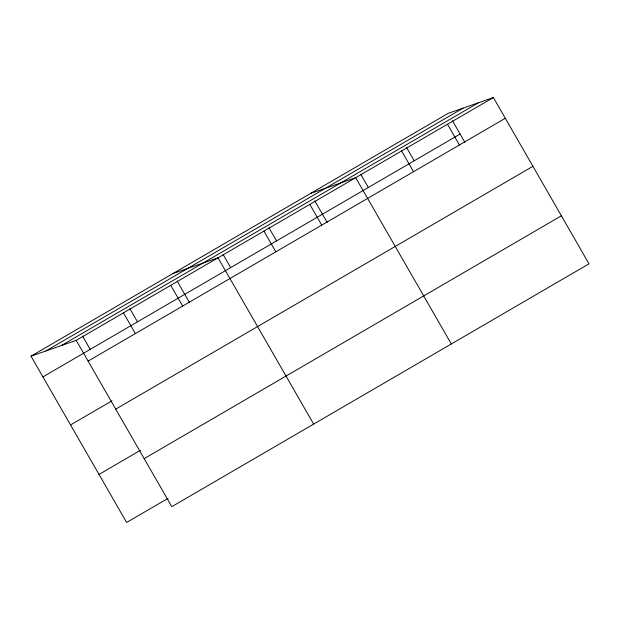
<?xml version="1.0" encoding="UTF-8"?>
<svg xmlns="http://www.w3.org/2000/svg" width="620" height="620" viewBox="0 0 620 620"><rect width="100%" height="100%" fill="white"/><g stroke="black" fill="none" stroke-linecap="round" stroke-linejoin="round"><path stroke-width="0.93" d="M31 356.167L448.198 113.336L493.381 97.541L589 263.833L171.802 506.664L76.183 340.372L31 356.167L126.62 522.458L168.097 498.317M45.911 350.951L463.109 108.128M61.272 345.58L478.469 102.757M76.183 340.372L493.381 97.541M42.92 376.898L460.118 134.067M88.102 361.103L505.3 118.273M70.54 424.933L112.019 400.791M115.723 409.138L532.921 166.307M98.998 474.424L140.476 450.283M144.181 458.63L561.379 215.799M310.519 193.471L355.702 177.677L451.321 343.968M172.848 273.606L218.031 257.812L313.65 424.103M452.492 120.799L464.884 142.352M447.485 124.256L459.404 144.987M406.596 147.513L414.23 160.782M401.597 150.962L413.517 171.694M360.708 174.22L368.334 187.488M314.813 200.934L327.205 222.487M309.814 204.391L321.733 225.122M268.925 227.649L276.551 240.917M263.919 231.097L275.838 251.829M223.029 254.355L230.663 267.623M177.142 281.069L189.534 302.614M170.748 285.332L182.667 306.063M129.859 308.589L137.485 321.858M123.465 312.852L135.385 333.583M82.576 336.11L90.202 349.378"/></g></svg>
